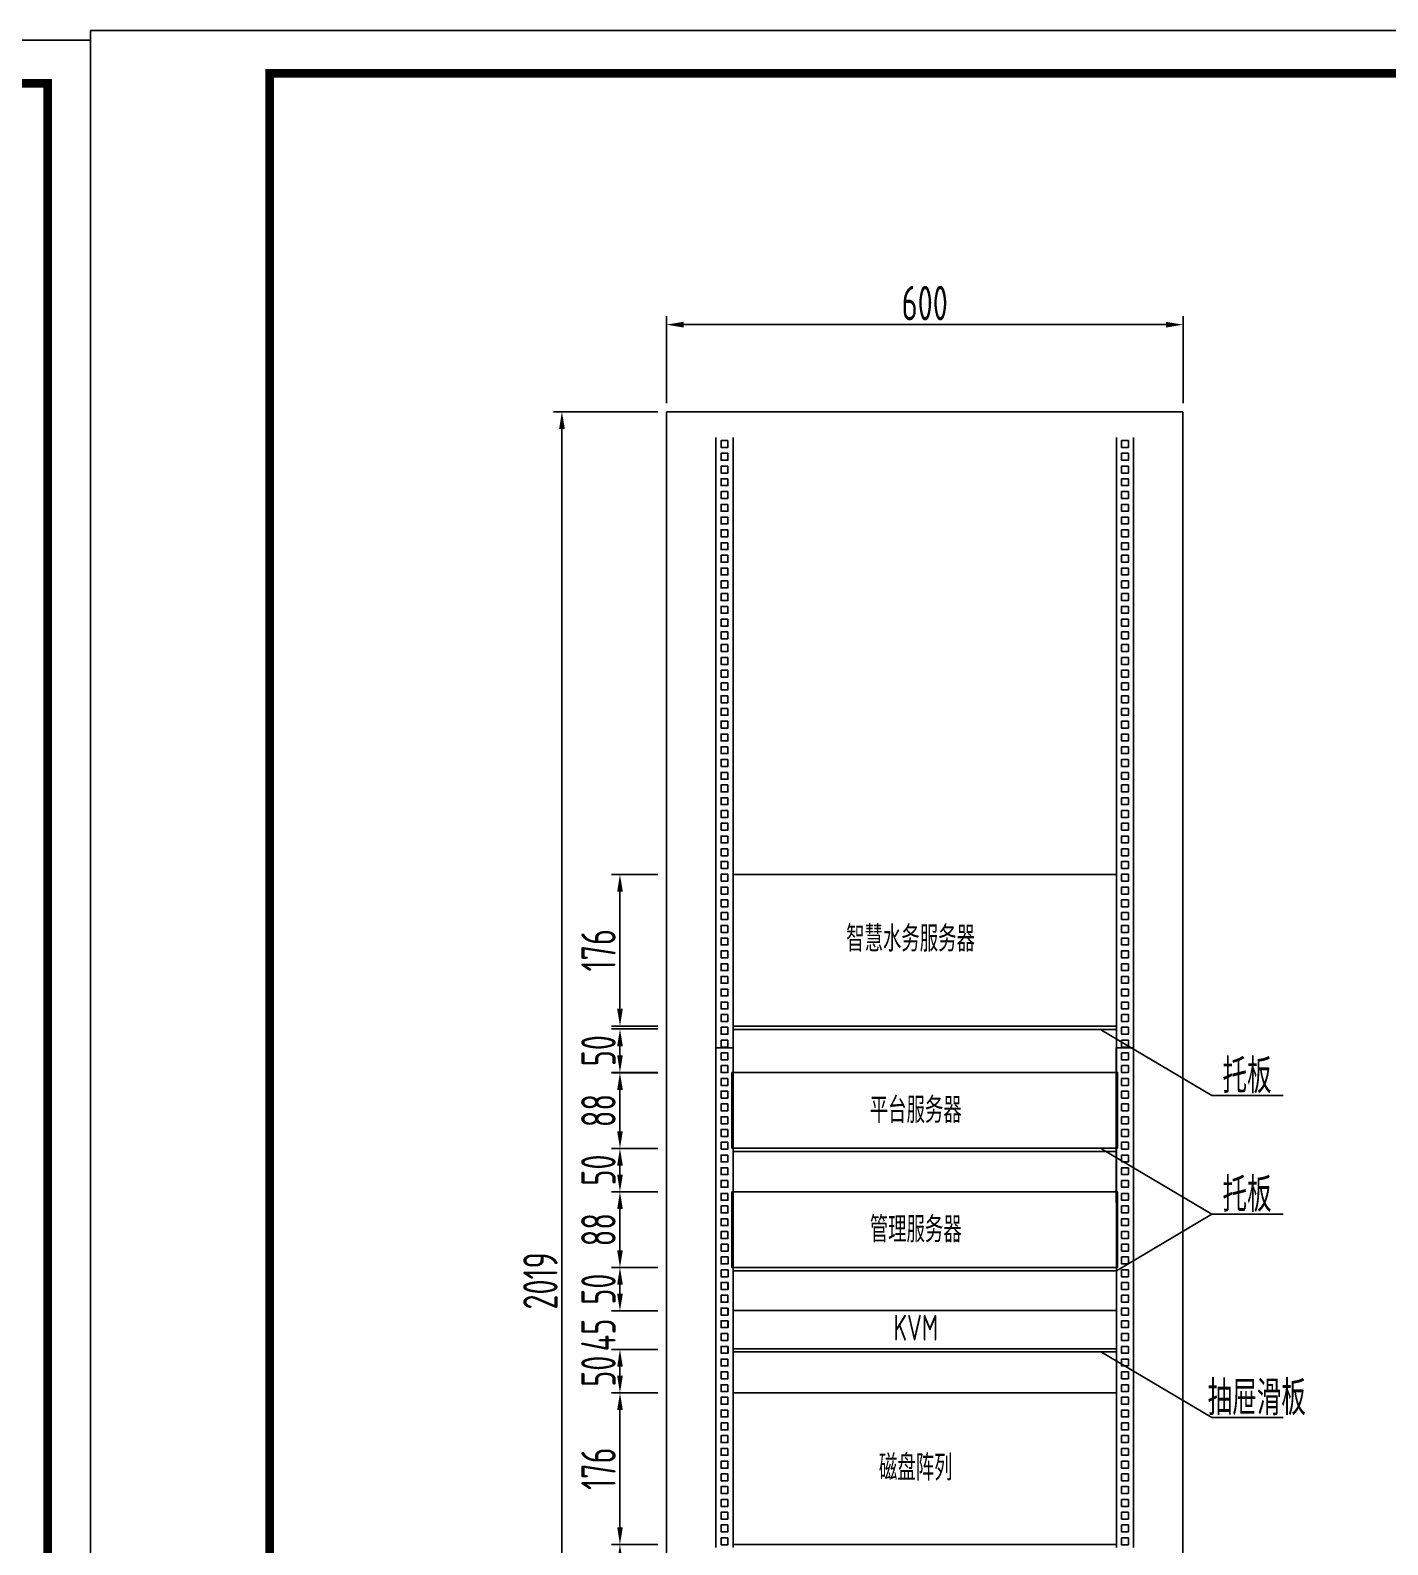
# Model space of a CAD drawing. Header units: millimetres. Extents: x 30557 to 235556, y -116603 to -73383.
# Drawn here: x 47232 to 48808, y -115411 to -113652 of the extents above; entities that cross this region are included whole.
import ezdxf
from ezdxf.enums import TextEntityAlignment as Align

# ---------------------------------------------------------------- set-up
doc = ezdxf.new("R2010")
doc.units = ezdxf.units.MM
doc.layers.add('0道路', color=3, linetype='Continuous')
doc.styles.add('supcon', font='sceie.shx', dxfattribs={"width": 0.75, "height": 40, "bigfont": 'sceic.shx'})
doc.dimstyles.new('supcon', dxfattribs={"dimtxt": 20, "dimasz": 20, "dimexe": 10, "dimexo": 10, "dimgap": 5, "dimtad": 1, "dimtoh": 1, "dimdec": 0, "dimzin": 0, "dimdsep": 46, "dimtxsty": 'supcon', "dimcen": 0.09, "dimclrd": 2, "dimclre": 2, "dimclrt": 2, "dimadec": 0, "dimazin": 0, "dimtfac": 1, "dimtdec": 0, "dimtofl": 0, "dimtmove": 0, "dimatfit": 3, "dimfxl": 1, "dimtolj": 1, "dimtzin": 0, "dimarcsym": 0})

# ---------------------------------------------------------------- blocks, each defined once
blk = doc.blocks.new('supcon图框')
at = {"linetype": 'Continuous'}
for p, q in [((6145.7, 4361.7), (1987.7, 4361.7)), ((1987.7, 4361.7), (1987.7, 1421.7)), ((6145.7, 1421.7), (6145.7, 4361.7))]:
    blk.add_line(p, q, dxfattribs=at)
at = {"linetype": 'Continuous', "const_width": 10}
blk.add_lwpolyline([(2195.7, 4311.7), (6095.7, 4311.7), (6095.7, 1471.7), (2195.7, 1471.7)], close=True, dxfattribs=at)
blk = doc.blocks.new('1U机架')
for p, q in [((493358, 404273), (493358, 404717)), ((493558, 404273), (493558, 404717)), ((498009, 404273), (498009, 404717)), ((498209, 404273), (498209, 404717))]:
    blk.add_line(p, q)
for points in [[(493498, 404683), (493418, 404683), (493418, 404603), (493498, 404603)], [(493498, 404535), (493418, 404535), (493418, 404455), (493498, 404455)], [(498149, 404683), (498069, 404683), (498069, 404603), (498149, 404603)], [(498149, 404535), (498069, 404535), (498069, 404455), (498149, 404455)], [(493498, 404385), (493418, 404385), (493418, 404305), (493498, 404305)], [(498149, 404385), (498069, 404385), (498069, 404305), (498149, 404305)]]:
    blk.add_lwpolyline(points, close=True)
blk = doc.blocks.new('42U机柜雏形')
for p, q in [((483477, 393703), (489477, 393703)), ((483477, 373513), (483477, 393703)), ((489477, 393703), (489477, 373513)), ((489477, 374513), (483477, 374513)), ((489477, 373513), (483477, 373513))]:
    blk.add_line(p, q)
for p in [(-9306, -11314), (-9306, -29539)]:
    blk.add_blockref('1U机架', p)
blk = doc.blocks.new('*D409')
at = {"color": 2, "lineweight": -2}
for p, q in [((47970.8, -114084.7), (47970.8, -113983.6)), ((48570.8, -114084.7), (48570.8, -113983.6)), ((47990.8, -113993.6), (48550.8, -113993.6))]:
    blk.add_line(p, q, dxfattribs=at)
at = {"color": 2}
for points in [[(47990.8, -113990.3), (47990.8, -113997), (47970.8, -113993.6)], [(48550.8, -113997), (48550.8, -113990.3), (48570.8, -113993.6)]]:
    blk.add_solid(points, dxfattribs=at)
at = {"layer": 'DEFPOINTS', "color": 0}
for p in [(48570.8, -113993.6), (47970.8, -114094.7), (48570.8, -114094.7)]:
    blk.add_point(p, dxfattribs=at)
at = {"color": 2, "insert": (48270.8, -113968.6), "char_height": 40, "attachment_point": 5, "style": 'supcon'}
blk.add_mtext('\\A1;600', dxfattribs=at)
blk = doc.blocks.new('*D410')
at = {"color": 2, "lineweight": -2}
for p, q in [((47960.8, -114094.7), (47839.4, -114094.7)), ((47849.4, -114114.7), (47849.4, -116093.7)), ((47960.8, -116113.7), (47839.4, -116113.7))]:
    blk.add_line(p, q, dxfattribs=at)
at = {"color": 2}
for points in [[(47852.7, -114114.7), (47846.1, -114114.7), (47849.4, -114094.7)], [(47846.1, -116093.7), (47852.7, -116093.7), (47849.4, -116113.7)]]:
    blk.add_solid(points, dxfattribs=at)
at = {"layer": 'DEFPOINTS', "color": 0}
for p in [(47970.8, -114094.7), (47849.4, -116113.7), (47970.8, -116113.7)]:
    blk.add_point(p, dxfattribs=at)
at = {"color": 2, "insert": (47824.4, -115104.2), "char_height": 40, "attachment_point": 5, "rotation": 90, "style": 'supcon'}
blk.add_mtext('\\A1;2019', dxfattribs=at)
blk = doc.blocks.new('*D413')
at = {"color": 2, "lineweight": -2}
for p, q in [((47960.8, -115410.3), (47906.8, -115410.3)), ((47916.8, -115430.3), (47916.8, -115490.8)), ((47960.8, -115510.8), (47906.8, -115510.8))]:
    blk.add_line(p, q, dxfattribs=at)
at = {"color": 2}
for points in [[(47920.1, -115430.3), (47913.5, -115430.3), (47916.8, -115410.3)], [(47913.5, -115490.8), (47920.1, -115490.8), (47916.8, -115510.8)]]:
    blk.add_solid(points, dxfattribs=at)
at = {"layer": 'DEFPOINTS', "color": 0}
for p in [(47970.8, -115410.3), (47916.8, -115510.8), (47970.8, -115510.8)]:
    blk.add_point(p, dxfattribs=at)
at = {"color": 2, "insert": (47891.8, -115460.6), "char_height": 40, "attachment_point": 5, "rotation": 90, "style": 'supcon'}
blk.add_mtext('\\A1;100', dxfattribs=at)
blk = doc.blocks.new('*D445')
at = {"color": 2, "lineweight": -2}
for p, q in [((47906.8, -115000.8), (47906.8, -115000.8)), ((47916.8, -115020.8), (47916.8, -115068.6)), ((47960.8, -115088.6), (47906.8, -115088.6))]:
    blk.add_line(p, q, dxfattribs=at)
at = {"color": 2}
for points in [[(47920.1, -115020.8), (47913.5, -115020.8), (47916.8, -115000.8)], [(47913.5, -115068.6), (47920.1, -115068.6), (47916.8, -115088.6)]]:
    blk.add_solid(points, dxfattribs=at)
at = {"layer": 'DEFPOINTS', "color": 0}
for p in [(47916.8, -115000.8), (47916.8, -115088.6), (47970.8, -115088.6)]:
    blk.add_point(p, dxfattribs=at)
at = {"color": 2, "insert": (47891.8, -115044.7), "char_height": 40, "attachment_point": 5, "rotation": 90, "style": 'supcon'}
blk.add_mtext('\\A1;88', dxfattribs=at)
blk = doc.blocks.new('*D446')
at = {"color": 2, "lineweight": -2}
for p, q in [((47960.8, -114950.3), (47906.8, -114950.3)), ((47916.8, -114970.3), (47916.8, -114980.8)), ((47960.8, -115000.8), (47906.8, -115000.8))]:
    blk.add_line(p, q, dxfattribs=at)
at = {"color": 2}
for points in [[(47920.1, -114970.3), (47913.5, -114970.3), (47916.8, -114950.3)], [(47913.5, -114980.8), (47920.1, -114980.8), (47916.8, -115000.8)]]:
    blk.add_solid(points, dxfattribs=at)
at = {"layer": 'DEFPOINTS', "color": 0}
for p in [(47970.8, -114950.3), (47916.8, -115000.8), (47970.8, -115000.8)]:
    blk.add_point(p, dxfattribs=at)
at = {"color": 2, "insert": (47891.8, -114975.5), "char_height": 40, "attachment_point": 5, "rotation": 90, "style": 'supcon'}
blk.add_mtext('\\A1;50', dxfattribs=at)
blk = doc.blocks.new('*D447')
at = {"color": 2, "lineweight": -2}
for p, q in [((47960.8, -114862.5), (47906.8, -114862.5)), ((47916.8, -114882.5), (47916.8, -114930.3)), ((47960.8, -114950.3), (47906.8, -114950.3))]:
    blk.add_line(p, q, dxfattribs=at)
at = {"color": 2}
for points in [[(47920.1, -114882.5), (47913.5, -114882.5), (47916.8, -114862.5)], [(47913.5, -114930.3), (47920.1, -114930.3), (47916.8, -114950.3)]]:
    blk.add_solid(points, dxfattribs=at)
at = {"layer": 'DEFPOINTS', "color": 0}
for p in [(47970.8, -114862.5), (47916.8, -114950.3), (47970.8, -114950.3)]:
    blk.add_point(p, dxfattribs=at)
at = {"color": 2, "insert": (47891.8, -114906.4), "char_height": 40, "attachment_point": 5, "rotation": 90, "style": 'supcon'}
blk.add_mtext('\\A1;88', dxfattribs=at)
blk = doc.blocks.new('*D448')
at = {"color": 2, "lineweight": -2}
for p, q in [((47960.8, -115183.9), (47906.8, -115183.9)), ((47916.8, -115203.9), (47916.8, -115214.3)), ((47960.8, -115234.3), (47906.8, -115234.3))]:
    blk.add_line(p, q, dxfattribs=at)
at = {"color": 2}
for points in [[(47920.1, -115203.9), (47913.5, -115203.9), (47916.8, -115183.9)], [(47913.5, -115214.3), (47920.1, -115214.3), (47916.8, -115234.3)]]:
    blk.add_solid(points, dxfattribs=at)
at = {"layer": 'DEFPOINTS', "color": 0}
for p in [(47970.8, -115183.9), (47916.8, -115234.3), (47970.8, -115234.3)]:
    blk.add_point(p, dxfattribs=at)
at = {"color": 2, "insert": (47891.8, -115209.1), "char_height": 40, "attachment_point": 5, "rotation": 90, "style": 'supcon'}
blk.add_mtext('\\A1;50', dxfattribs=at)
blk = doc.blocks.new('*D449')
at = {"color": 2, "lineweight": -2}
for p, q in [((47916.8, -115119), (47916.8, -115099)), ((47960.8, -115139), (47906.8, -115139)), ((47960.8, -115183.9), (47906.8, -115183.9)), ((47916.8, -115203.9), (47916.8, -115223.9))]:
    blk.add_line(p, q, dxfattribs=at)
at = {"color": 2}
for points in [[(47913.5, -115119), (47920.1, -115119), (47916.8, -115139)], [(47920.1, -115203.9), (47913.5, -115203.9), (47916.8, -115183.9)]]:
    blk.add_solid(points, dxfattribs=at)
at = {"layer": 'DEFPOINTS', "color": 0}
for p in [(47970.8, -115139), (47916.8, -115183.9), (47970.8, -115183.9)]:
    blk.add_point(p, dxfattribs=at)
at = {"color": 2, "insert": (47891.8, -115167), "char_height": 40, "attachment_point": 5, "rotation": 90, "style": 'supcon'}
blk.add_mtext('\\A1;45', dxfattribs=at)
blk = doc.blocks.new('*D450')
at = {"color": 2, "lineweight": -2}
for p, q in [((47960.8, -115088.6), (47906.8, -115088.6)), ((47916.8, -115108.6), (47916.8, -115119)), ((47960.8, -115139), (47906.8, -115139))]:
    blk.add_line(p, q, dxfattribs=at)
at = {"color": 2}
for points in [[(47920.1, -115108.6), (47913.5, -115108.6), (47916.8, -115088.6)], [(47913.5, -115119), (47920.1, -115119), (47916.8, -115139)]]:
    blk.add_solid(points, dxfattribs=at)
at = {"layer": 'DEFPOINTS', "color": 0}
for p in [(47970.8, -115088.6), (47916.8, -115139), (47970.8, -115139)]:
    blk.add_point(p, dxfattribs=at)
at = {"color": 2, "insert": (47891.8, -115113.8), "char_height": 40, "attachment_point": 5, "rotation": 90, "style": 'supcon'}
blk.add_mtext('\\A1;50', dxfattribs=at)
blk = doc.blocks.new('*D451')
at = {"color": 2, "lineweight": -2}
for p, q in [((47960.8, -115234.3), (47906.8, -115234.3)), ((47916.8, -115254.3), (47916.8, -115390.3)), ((47960.8, -115410.3), (47906.8, -115410.3))]:
    blk.add_line(p, q, dxfattribs=at)
at = {"color": 2}
for points in [[(47920.1, -115254.3), (47913.5, -115254.3), (47916.8, -115234.3)], [(47913.5, -115390.3), (47920.1, -115390.3), (47916.8, -115410.3)]]:
    blk.add_solid(points, dxfattribs=at)
at = {"layer": 'DEFPOINTS', "color": 0}
for p in [(47970.8, -115234.3), (47916.8, -115410.3), (47970.8, -115410.3)]:
    blk.add_point(p, dxfattribs=at)
at = {"color": 2, "insert": (47891.8, -115322.3), "char_height": 40, "attachment_point": 5, "rotation": 90, "style": 'supcon'}
blk.add_mtext('\\A1;176', dxfattribs=at)
blk = doc.blocks.new('*D452')
at = {"color": 2, "lineweight": -2}
for p, q in [((47960.8, -114811.6), (47906.8, -114811.6)), ((47916.8, -114831.6), (47916.8, -114842.1)), ((47960.8, -114862.1), (47906.8, -114862.1))]:
    blk.add_line(p, q, dxfattribs=at)
at = {"color": 2}
for points in [[(47920.1, -114831.6), (47913.5, -114831.6), (47916.8, -114811.6)], [(47913.5, -114842.1), (47920.1, -114842.1), (47916.8, -114862.1)]]:
    blk.add_solid(points, dxfattribs=at)
at = {"layer": 'DEFPOINTS', "color": 0}
for p in [(47970.8, -114811.6), (47916.8, -114862.1), (47970.8, -114862.1)]:
    blk.add_point(p, dxfattribs=at)
at = {"color": 2, "insert": (47891.8, -114836.8), "char_height": 40, "attachment_point": 5, "rotation": 90, "style": 'supcon'}
blk.add_mtext('\\A1;50', dxfattribs=at)
blk = doc.blocks.new('*D453')
at = {"color": 2, "lineweight": -2}
for p, q in [((47960.8, -114632.2), (47906.8, -114632.2)), ((47916.8, -114652.2), (47916.8, -114788.2)), ((47960.8, -114808.2), (47906.8, -114808.2))]:
    blk.add_line(p, q, dxfattribs=at)
at = {"color": 2}
for points in [[(47920.1, -114652.2), (47913.5, -114652.2), (47916.8, -114632.2)], [(47913.5, -114788.2), (47920.1, -114788.2), (47916.8, -114808.2)]]:
    blk.add_solid(points, dxfattribs=at)
at = {"layer": 'DEFPOINTS', "color": 0}
for p in [(47970.8, -114632.2), (47916.8, -114808.2), (47970.8, -114808.2)]:
    blk.add_point(p, dxfattribs=at)
at = {"color": 2, "insert": (47891.8, -114720.2), "char_height": 40, "attachment_point": 5, "rotation": 90, "style": 'supcon'}
blk.add_mtext('\\A1;176', dxfattribs=at)

msp = doc.modelspace()

# ---------------------------------------------------------------- linework, layer by layer
at = {"color": 3}
for p, q in [((48048.3, -114812.1), (48493.3, -114812.1)), ((48048.3, -114953.8), (48493.3, -114953.8)), ((48048.3, -115092.5), (48493.3, -115092.5)), ((48048.3, -115186.4), (48493.3, -115186.4))]:
    msp.add_line(p, q, dxfattribs=at)
at = {"color": 2}
for p, q in [((48475.9, -114812.9), (48604.3, -114888.9)), ((48604.3, -114888.9), (48687, -114888.9)), ((48475.9, -114950.8), (48604.3, -115026.8)), ((48493.3, -115092.5), (48604.3, -115026.8)), ((48604.3, -115026.8), (48687, -115026.8)), ((48475.9, -115186.8), (48604.3, -115262.8)), ((48604.3, -115262.8), (48687, -115262.8))]:
    msp.add_line(p, q, dxfattribs=at)
for p, q in [((48048.2, -114833.7), (48028.1, -114833.7)), ((48028.1, -114833.7), (48028.1, -114923.7)), ((48048.2, -114833.7), (48048.2, -114923.7)), ((48493.2, -114923.7), (48493.2, -114833.7)), ((48493.2, -114833.7), (48513.2, -114833.7)), ((48513.2, -114833.7), (48513.2, -114923.7)), ((48270.8, -114862.1), (48344.7, -114862.1)), ((48028.2, -114923.7), (48028.2, -115013.7)), ((48048.2, -114923.7), (48048.2, -115013.7)), ((48493.2, -115013.7), (48493.2, -114923.7)), ((48513.3, -114923.7), (48513.3, -115013.7)), ((48048.3, -115102.6), (48048.3, -115058.2)), ((48493.4, -115102.6), (48493.4, -115058.2)), ((48048.3, -115147.1), (48048.3, -115102.6)), ((48493.4, -115147.1), (48493.4, -115102.6)), ((48048.3, -115191.5), (48048.3, -115147.1)), ((48493.4, -115191.5), (48493.4, -115147.1))]:
    msp.add_line(p, q)
for points in [[(48046.7, -114862.1), (48494.7, -114862.1), (48494.7, -114949.9), (48046.7, -114949.9)], [(48046.7, -115000.8), (48494.7, -115000.8), (48494.7, -115088.6), (48046.7, -115088.6)], [(48042.3, -115061.6), (48034.3, -115061.6), (48034.3, -115069.6), (48042.3, -115069.6)], [(48507.4, -115061.6), (48499.4, -115061.6), (48499.4, -115069.6), (48507.4, -115069.6)], [(48042.3, -115091.4), (48034.3, -115091.4), (48034.3, -115099.4), (48042.3, -115099.4)], [(48507.4, -115091.4), (48499.4, -115091.4), (48499.4, -115099.4), (48507.4, -115099.4)], [(48042.3, -115106), (48034.3, -115106), (48034.3, -115114), (48042.3, -115114)], [(48507.4, -115106), (48499.4, -115106), (48499.4, -115114), (48507.4, -115114)], [(48042.3, -115135.8), (48034.3, -115135.8), (48034.3, -115143.8), (48042.3, -115143.8)], [(48042.3, -115150.5), (48034.3, -115150.5), (48034.3, -115158.5), (48042.3, -115158.5)], [(48507.4, -115135.8), (48499.4, -115135.8), (48499.4, -115143.8), (48507.4, -115143.8)], [(48507.4, -115150.5), (48499.4, -115150.5), (48499.4, -115158.5), (48507.4, -115158.5)], [(48042.3, -115180.3), (48034.3, -115180.3), (48034.3, -115188.3), (48042.3, -115188.3)], [(48507.4, -115180.3), (48499.4, -115180.3), (48499.4, -115188.3), (48507.4, -115188.3)]]:
    msp.add_lwpolyline(points, close=True)
at = {"layer": '0道路', "color": 0}
for p, q in [((48048.3, -115001.1), (48048.3, -115177.1)), ((48493.3, -115177.1), (48493.3, -115001.1)), ((48048.3, -115138.6), (48493.3, -115138.6)), ((48048.3, -115183.1), (48493.3, -115183.1))]:
    msp.add_line(p, q, dxfattribs=at)
for points in [[(48048.3, -114808.2), (48493.3, -114808.2), (48493.3, -114632.2), (48048.3, -114632.2)], [(48048.3, -115410.3), (48493.3, -115410.3), (48493.3, -115234.3), (48048.3, -115234.3)]]:
    msp.add_lwpolyline(points, close=True, dxfattribs=at)

# ---------------------------------------------------------------- block references
for p in [(45314.3, -118013.5), (41156.3, -118025)]:
    msp.add_blockref('supcon图框', p)
at = {"xscale": 0.09999999999854481, "yscale": 0.1000000000003638, "zscale": 0.1}
for name, p in [('42U机柜雏形', (-377, -153465.1)), ('1U机架', (-1307.6, -154640.9)), ('1U机架', (-1307.6, -154685.4)), ('1U机架', (-1307.6, -154729.8)), ('1U机架', (-1307.6, -154774.3)), ('1U机架', (-1307.6, -154818.7)), ('1U机架', (-1307.6, -154863.2)), ('1U机架', (-1307.6, -154907.6)), ('1U机架', (-1307.6, -154952.1)), ('1U机架', (-1307.6, -154996.5)), ('1U机架', (-1307.6, -155041)), ('1U机架', (-1307.6, -155085.4)), ('1U机架', (-1307.6, -155129.9)), ('1U机架', (-1307.6, -155174.3)), ('1U机架', (-1307.6, -155218.8)), ('1U机架', (-1307.6, -155263.2)), ('1U机架', (-1307.6, -155307.7)), ('1U机架', (-1307.6, -155352.1)), ('1U机架', (-1307.6, -155396.6)), ('1U机架', (-1307.6, -155441)), ('1U机架', (-1307.6, -155485.5)), ('1U机架', (-1307.5, -155529.9)), ('1U机架', (-1307.6, -155574.4)), ('1U机架', (-1307.6, -155618.8)), ('1U机架', (-1307.6, -155663.3)), ('1U机架', (-1307.6, -155707.7)), ('1U机架', (-1307.6, -155752.2)), ('1U机架', (-1307.6, -155796.6)), ('1U机架', (-1307.6, -155841.1))]:
    msp.add_blockref(name, p, dxfattribs=at)

# ---------------------------------------------------------------- texts
at = {"color": 3, "style": 'supcon', "width": 0.75}
for s, height, p in [('智慧水务服务器', 30, (48254.3, -114705.2)), ('托板', 40, (48645.1, -114864.2)), ('平台服务器', 30, (48260.3, -114904.2)), ('托板', 40, (48645.1, -115002)), ('管理服务器', 30, (48260.3, -115042.9)), ('KVM', 30, (48260.3, -115158.5)), ('抽屉滑板', 40, (48656.4, -115238.1)), ('磁盘阵列', 30, (48260.3, -115319.4))]:
    msp.add_text(s, height=height, dxfattribs=at).set_placement(p, align=Align.MIDDLE)

# ---------------------------------------------------------------- dimensions: what is measured, and where the dimension line sits
at = {"color": 2}
dim = msp.add_linear_dim(base=(48570.8, -113993.6), p1=(47970.8, -114094.7), p2=(48570.8, -114094.7), dimstyle='supcon', dxfattribs=at)
dim.commit()
dim.dimension.update_dxf_attribs({"geometry": '*D409', "text_midpoint": (48270.8, -113968.6)})
dim = msp.add_linear_dim(base=(47849.4, -116113.7), p1=(47970.8, -114094.7), p2=(47970.8, -116113.7), angle=90, dimstyle='supcon', dxfattribs=at)
dim.commit()
dim.dimension.update_dxf_attribs({"geometry": '*D410', "text_midpoint": (47824.4, -115104.2)})
for base, p1, p2, picture, middle in [((47916.8, -114808.2), (47970.8, -114632.2), (47970.8, -114808.2), '*D453', (47891.8, -114720.2)), ((47916.7941, -114862.0738), (47970.7597, -114811.6238), (47970.7597, -114862.0738), '*D452', (47891.7941, -114836.8488)), ((47916.8, -114950.3), (47970.8, -114862.5), (47970.8, -114950.3), '*D447', (47891.8, -114906.4)), ((47916.7941, -115000.7738), (47970.7597, -114950.3238), (47970.7597, -115000.7738), '*D446', (47891.7941, -114975.5488)), ((47916.8, -115088.6), (47916.8, -115000.8), (47970.8, -115088.6), '*D445', (47891.8, -115044.7)), ((47916.8, -115139), (47970.8, -115088.6), (47970.8, -115139), '*D450', (47891.8, -115113.8)), ((47916.8, -115234.3), (47970.8, -115183.9), (47970.8, -115234.3), '*D448', (47891.8, -115209.1)), ((47916.8, -115410.3), (47970.8, -115234.3), (47970.8, -115410.3), '*D451', (47891.8, -115322.3)), ((47916.7941, -115510.7888), (47970.7597, -115410.3388), (47970.7597, -115510.7888), '*D413', (47891.7941, -115460.5638))]:
    dim = msp.add_linear_dim(base=base, p1=p1, p2=p2, angle=90, dimstyle='supcon')
    dim.commit()
    dim.dimension.update_dxf_attribs({"geometry": picture, "text_midpoint": middle})
dim = msp.add_linear_dim(base=(47916.8, -115183.9), p1=(47970.8, -115139), p2=(47970.8, -115183.9), angle=90, dimstyle='supcon')
dim.commit()
dim.dimension.update_dxf_attribs({"geometry": '*D449', "text_midpoint": (47916.8, -115167), "dimtype": 160})

doc.saveas('drawing.dxf')
